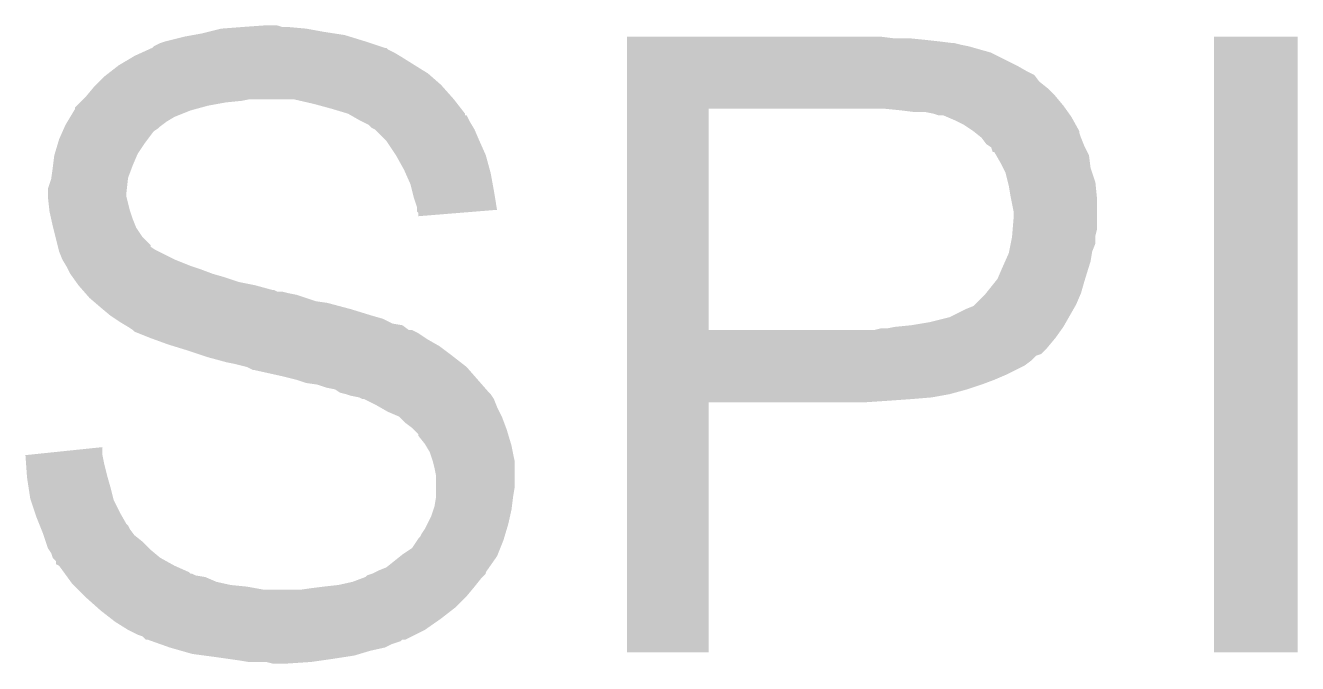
# Model space of a CAD drawing. Extents: x -1.3 to 24.2, y -3.9 to 39.2.
# Drawn here: x 5.588 to 7.602, y 4.986 to 5.997 of the extents above; entities that cross this region are included whole.
import ezdxf

# ---------------------------------------------------------------- set-up
doc = ezdxf.new("R2010")
doc.units = 0
doc.layers.add('6DOF_IMU_14_CLICK_V100_GTO', color=14, linetype='CONTINUOUS')

msp = doc.modelspace()

# ---------------------------------------------------------------- linework, layer by layer
at = {"layer": '6DOF_IMU_14_CLICK_V100_GTO'}
for points in [[(5.85343, 5.9817), (5.8674, 5.98424), (6.093462, 5.9817), (6.076952, 5.98424)], [(5.8674, 5.98424), (5.87756, 5.98678), (6.076952, 5.98424), (6.06044, 5.98678)], [(5.87756, 5.98678), (5.897882, 5.99186), (6.06044, 5.98678), (6.0325, 5.99186)], [(5.897882, 5.99186), (5.9309, 5.9944), (6.0325, 5.99186), (6.00456, 5.9944)], [(5.9309, 5.9944), (5.96643, 5.996938), (5.994404, 5.9944), (5.986782, 5.996938)], [(5.96643, 5.996938), (5.966458, 5.99694), (5.986782, 5.996938), (5.966458, 5.99694)], [(5.788658, 5.961382), (5.791204, 5.963922), (6.156958, 5.961382), (6.149338, 5.963922)], [(5.791204, 5.963922), (5.801362, 5.969), (6.149338, 5.963922), (6.134102, 5.969)], [(5.801362, 5.969), (5.80898, 5.971538), (6.134102, 5.969), (6.126488, 5.971538)], [(5.80898, 5.971538), (5.808986, 5.97154), (6.126488, 5.971538), (6.12648, 5.97154)], [(5.808986, 5.97154), (5.83946, 5.97916), (6.12648, 5.97154), (6.101718, 5.97916)], [(5.83946, 5.97916), (5.85343, 5.9817), (6.101718, 5.97916), (6.093462, 5.9817)], [(6.540522, 5.97662), (6.540524, 5.97916), (6.962142, 5.97662), (6.94182, 5.97916)], [(6.540522, 5.97408), (6.540522, 5.97662), (7.01294, 5.97408), (6.98754, 5.97662)], [(6.540522, 5.97154), (6.540522, 5.97408), (7.0358, 5.97154), (7.01294, 5.97408)], [(6.540522, 5.969), (6.540522, 5.97154), (7.056122, 5.969), (7.0358, 5.97154)], [(6.540522, 5.96646), (6.540522, 5.969), (7.06882, 5.96646), (7.058662, 5.969)], [(6.540522, 5.96392), (6.540522, 5.96646), (7.08152, 5.96392), (7.06882, 5.96646)], [(6.540522, 5.95376), (6.540522, 5.96392), (7.11708, 5.95376), (7.08152, 5.96392)], [(7.47014, 5.003824), (7.470162, 5.979136), (7.602196, 5.003824), (7.60222, 5.979136)], [(7.470162, 5.979136), (7.470164, 5.97916), (7.60222, 5.979136), (7.470164, 5.97916)], [(5.735322, 5.933442), (5.756488, 5.94614), (6.205218, 5.933442), (6.1849, 5.94614)], [(5.756488, 5.94614), (5.760722, 5.94868), (6.1849, 5.94614), (6.180666, 5.94868)], [(5.760722, 5.94868), (5.771894, 5.95376), (6.180666, 5.94868), (6.172198, 5.95376)], [(5.771894, 5.95376), (5.783062, 5.958838), (6.172198, 5.95376), (6.162044, 5.958838)], [(5.783062, 5.958838), (5.78864, 5.961374), (6.162044, 5.958838), (6.159506, 5.961374)], [(5.78864, 5.961374), (5.788652, 5.96138), (6.159506, 5.961374), (6.156964, 5.96138)], [(5.788652, 5.96138), (5.788658, 5.961382), (6.156964, 5.96138), (6.156958, 5.961382)], [(6.540522, 5.93344), (6.540522, 5.95376), (7.157718, 5.93344), (7.11708, 5.95376)], [(5.718992, 5.92074), (5.735322, 5.933442), (6.225542, 5.92074), (6.205218, 5.933442)], [(6.540522, 5.92328), (6.540522, 5.93344), (7.1755, 5.92328), (7.157718, 5.93344)], [(6.540522, 5.918196), (6.540522, 5.92328), (7.185658, 5.918196), (7.1755, 5.92328)], [(5.697218, 5.900418), (5.69976, 5.90296), (6.24812, 5.900418), (6.24586, 5.90296)], [(5.69976, 5.90296), (5.712462, 5.91566), (6.24586, 5.90296), (6.231348, 5.91566)], [(5.712462, 5.91566), (5.718992, 5.92074), (6.231348, 5.91566), (6.225542, 5.92074)], [(6.54052, 5.89788), (6.540522, 5.908038), (7.20598, 5.89788), (7.193282, 5.908038)], [(6.540522, 5.908038), (6.540522, 5.918196), (7.193282, 5.908038), (7.185658, 5.918196)], [(5.679442, 5.880102), (5.68452, 5.88518), (6.266178, 5.880102), (6.261666, 5.88518)], [(5.68452, 5.88518), (5.697218, 5.900418), (6.261666, 5.88518), (6.24812, 5.900418)], [(6.54052, 5.88518), (6.54052, 5.89788), (7.21868, 5.88518), (7.20598, 5.89788)], [(6.54052, 5.86994), (6.54052, 5.88518), (7.23138, 5.86994), (7.21868, 5.88518)], [(5.659118, 5.85216), (5.665214, 5.86232), (5.824218, 5.85216), (5.849618, 5.86232)], [(5.665214, 5.86232), (5.66674, 5.864862), (5.849618, 5.86232), (5.858938, 5.864862)], [(5.66674, 5.864862), (5.666746, 5.867406), (5.858938, 5.864862), (5.868268, 5.867406)], [(5.666746, 5.867406), (5.66928, 5.86994), (5.868268, 5.867406), (5.87756, 5.86994)], [(5.66928, 5.86994), (5.67436, 5.87502), (5.87756, 5.86994), (5.9055, 5.87502)], [(5.67436, 5.87502), (5.6769, 5.87756), (5.9055, 5.87502), (5.930902, 5.87756)], [(5.6769, 5.87756), (5.67944, 5.8801), (5.930902, 5.87756), (5.943598, 5.8801)], [(5.67944, 5.8801), (5.679442, 5.880102), (6.26618, 5.8801), (6.266178, 5.880102)], [(6.0452, 5.87248), (6.012178, 5.8801), (6.272106, 5.87248), (6.26618, 5.8801)], [(6.07314, 5.86486), (6.0452, 5.87248), (6.278034, 5.86486), (6.272106, 5.87248)], [(6.098538, 5.857242), (6.07314, 5.86486), (6.283958, 5.857242), (6.278034, 5.86486)], [(6.540512, 5.514362), (6.54052, 5.864858), (6.670042, 5.514362), (6.670062, 5.864858)], [(6.54052, 5.86486), (6.54052, 5.86994), (7.23501, 5.86486), (7.23138, 5.86994)], [(6.54052, 5.864858), (6.54052, 5.86486), (6.670062, 5.864858), (6.94944, 5.86486)], [(6.97484, 5.86232), (6.94944, 5.86486), (7.236824, 5.86232), (7.23501, 5.86486)], [(6.995162, 5.85978), (6.97484, 5.86232), (7.23864, 5.85978), (7.236824, 5.86232)], [(5.6515, 5.83946), (5.654546, 5.84454), (5.804748, 5.83946), (5.81152, 5.84454)], [(5.654546, 5.84454), (5.659118, 5.85216), (5.81152, 5.84454), (5.824218, 5.85216)], [(6.098546, 5.857238), (6.098538, 5.857242), (6.28396, 5.857238), (6.283958, 5.857242)], [(6.102988, 5.8547), (6.098546, 5.857238), (6.283984, 5.8547), (6.28396, 5.857238)], [(6.103016, 5.854684), (6.102988, 5.8547), (6.286506, 5.854684), (6.283984, 5.8547)], [(6.116322, 5.84708), (6.103016, 5.854684), (6.290312, 5.84708), (6.286506, 5.854684)], [(6.121398, 5.844542), (6.116322, 5.84708), (6.29158, 5.844542), (6.290312, 5.84708)], [(6.131556, 5.839462), (6.121398, 5.844542), (6.294628, 5.839462), (6.29158, 5.844542)], [(7.02564, 5.857238), (7.012942, 5.85978), (7.240456, 5.857238), (7.23864, 5.85978)], [(7.033264, 5.8547), (7.02564, 5.857238), (7.242268, 5.8547), (7.240456, 5.857238)], [(7.040884, 5.854698), (7.033264, 5.8547), (7.24227, 5.854698), (7.242268, 5.8547)], [(7.046808, 5.85216), (7.040884, 5.854698), (7.244082, 5.85216), (7.24227, 5.854698)], [(7.05866, 5.84708), (7.046808, 5.85216), (7.246904, 5.84708), (7.244082, 5.85216)], [(7.073902, 5.839458), (7.05866, 5.84708), (7.251136, 5.839458), (7.246904, 5.84708)], [(5.64134, 5.816602), (5.646982, 5.829298), (5.781676, 5.816602), (5.791198, 5.829298)], [(5.646982, 5.829298), (5.649242, 5.83438), (5.791198, 5.829298), (5.79882, 5.83438)], [(5.649242, 5.83438), (5.65037, 5.836918), (5.79882, 5.83438), (5.80136, 5.836918)], [(5.65037, 5.836918), (5.6515, 5.83946), (5.80136, 5.836918), (5.804748, 5.83946)], [(6.136642, 5.834382), (6.131556, 5.839462), (6.297676, 5.834382), (6.294628, 5.839462)], [(6.141716, 5.831842), (6.136642, 5.834382), (6.299198, 5.831842), (6.297676, 5.834382)], [(6.141722, 5.831838), (6.141716, 5.831842), (6.2992, 5.831838), (6.299198, 5.831842)], [(6.159498, 5.814062), (6.141722, 5.831838), (6.30682, 5.814062), (6.2992, 5.831838)], [(7.08914, 5.8293), (7.073902, 5.839458), (7.256778, 5.8293), (7.251136, 5.839458)], [(7.089148, 5.829294), (7.08914, 5.8293), (7.25678, 5.829294), (7.256778, 5.8293)], [(7.092318, 5.826758), (7.089148, 5.829294), (7.256782, 5.826758), (7.25678, 5.829294)], [(7.10184, 5.81914), (7.092318, 5.826758), (7.25932, 5.81914), (7.256782, 5.826758)], [(5.634482, 5.793742), (5.639052, 5.80898), (5.7658, 5.793742), (5.77596, 5.80898)], [(5.639052, 5.80898), (5.64134, 5.816602), (5.77596, 5.80898), (5.781676, 5.816602)], [(6.1595, 5.81406), (6.159498, 5.814062), (6.30682, 5.81406), (6.30682, 5.814062)], [(6.17474, 5.7912), (6.1595, 5.81406), (6.316982, 5.7912), (6.30682, 5.81406)], [(7.101842, 5.819138), (7.10184, 5.81914), (7.259322, 5.819138), (7.25932, 5.81914)], [(7.109462, 5.808978), (7.101842, 5.819138), (7.263386, 5.808978), (7.259322, 5.819138)], [(7.113266, 5.80644), (7.109462, 5.808978), (7.2644, 5.80644), (7.263386, 5.808978)], [(7.117082, 5.803892), (7.113266, 5.80644), (7.265674, 5.803892), (7.2644, 5.80644)], [(7.119636, 5.796282), (7.117082, 5.803892), (7.269478, 5.796282), (7.265674, 5.803892)], [(5.631814, 5.77596), (5.63372, 5.791202), (5.75818, 5.77596), (5.76471, 5.791202)], [(5.63372, 5.791202), (5.634482, 5.793742), (5.76471, 5.791202), (5.7658, 5.793742)], [(6.18744, 5.76834), (6.17474, 5.7912), (6.323216, 5.76834), (6.316982, 5.7912)], [(7.122166, 5.796266), (7.119636, 5.796282), (7.269486, 5.796266), (7.269478, 5.796282)], [(7.125064, 5.791196), (7.122166, 5.796266), (7.27202, 5.791196), (7.269486, 5.796266)], [(7.13232, 5.7785), (7.125064, 5.791196), (7.27361, 5.7785), (7.27202, 5.791196)], [(5.629002, 5.755638), (5.63118, 5.77088), (5.75056, 5.755638), (5.756274, 5.77088)], [(5.63118, 5.77088), (5.631814, 5.77596), (5.756274, 5.77088), (5.75818, 5.77596)], [(6.189698, 5.763262), (6.18744, 5.76834), (6.3246, 5.763262), (6.323216, 5.76834)], [(6.1976, 5.745482), (6.189698, 5.763262), (6.327834, 5.745482), (6.3246, 5.763262)], [(7.136132, 5.770878), (7.13232, 5.7785), (7.274562, 5.770878), (7.27361, 5.7785)], [(7.139942, 5.763258), (7.136132, 5.770878), (7.277102, 5.763258), (7.274562, 5.770878)], [(7.143752, 5.748018), (7.139942, 5.763258), (7.28218, 5.748018), (7.277102, 5.763258)], [(5.623562, 5.737862), (5.62864, 5.753102), (5.748584, 5.737862), (5.750278, 5.753102)], [(5.62864, 5.753102), (5.629002, 5.755638), (5.750278, 5.753102), (5.75056, 5.755638)], [(6.200142, 5.73532), (6.1976, 5.745482), (6.32968, 5.73532), (6.327834, 5.745482)], [(7.14502, 5.74294), (7.143752, 5.748018), (7.282688, 5.74294), (7.28218, 5.748018)], [(7.14756, 5.7277), (7.14502, 5.74294), (7.284214, 5.7277), (7.282688, 5.74294)], [(5.62356, 5.732778), (5.623562, 5.737862), (5.74802, 5.732778), (5.748584, 5.737862)], [(5.62356, 5.725162), (5.62356, 5.732778), (5.74802, 5.725162), (5.74802, 5.732778)], [(5.623562, 5.725158), (5.62356, 5.725162), (5.74802, 5.725158), (5.74802, 5.725162)], [(5.625818, 5.704842), (5.623562, 5.725158), (5.7531, 5.704842), (5.74802, 5.725158)], [(6.202682, 5.72516), (6.200142, 5.73532), (6.331366, 5.72516), (6.32968, 5.73532)], [(6.207758, 5.709922), (6.202682, 5.72516), (6.333892, 5.709922), (6.331366, 5.72516)], [(7.148576, 5.722622), (7.14756, 5.7277), (7.28472, 5.722622), (7.284214, 5.7277)], [(7.15264, 5.702298), (7.148576, 5.722622), (7.28472, 5.702298), (7.28472, 5.722622)], [(5.6261, 5.702302), (5.625818, 5.704842), (5.753948, 5.702302), (5.7531, 5.704842)], [(5.628924, 5.6896), (5.6261, 5.702302), (5.75818, 5.6896), (5.753948, 5.702302)], [(6.20776, 5.704838), (6.207758, 5.709922), (6.334734, 5.704838), (6.333892, 5.709922)], [(6.20776, 5.702304), (6.20776, 5.704838), (6.303612, 5.702304), (6.334734, 5.704838)], [(6.210294, 5.699766), (6.20776, 5.702304), (6.272442, 5.699766), (6.303612, 5.702304)], [(7.15264, 5.69214), (7.15264, 5.702298), (7.28472, 5.69214), (7.28472, 5.702298)], [(5.63118, 5.67944), (5.628924, 5.6896), (5.762246, 5.67944), (5.75818, 5.6896)], [(6.2103, 5.694706), (6.210294, 5.699766), (6.2103, 5.694706), (6.272442, 5.699766)], [(7.151158, 5.674358), (7.15264, 5.69214), (7.28472, 5.674358), (7.28472, 5.69214)], [(5.631816, 5.676898), (5.63118, 5.67944), (5.763262, 5.676898), (5.762246, 5.67944)], [(5.635626, 5.661658), (5.631816, 5.676898), (5.773422, 5.661658), (5.763262, 5.676898)], [(5.638802, 5.648956), (5.635626, 5.661658), (5.78612, 5.648956), (5.773422, 5.661658)], [(7.148066, 5.651496), (7.1501, 5.661658), (7.282178, 5.651496), (7.282178, 5.661658)], [(7.1501, 5.661658), (7.15031, 5.664198), (7.282178, 5.661658), (7.28218, 5.664198)], [(7.15031, 5.664198), (7.151158, 5.674358), (7.28218, 5.664198), (7.28472, 5.674358)], [(5.639436, 5.646418), (5.638802, 5.648956), (5.786128, 5.646418), (5.78612, 5.648956)], [(5.640706, 5.64134), (5.639436, 5.646418), (5.793742, 5.64134), (5.786128, 5.646418)], [(5.64134, 5.638802), (5.640706, 5.64134), (5.798818, 5.638802), (5.793742, 5.64134)], [(7.145526, 5.638798), (7.148066, 5.651496), (7.2771, 5.638798), (7.282178, 5.651496)], [(5.64642, 5.6261), (5.64134, 5.638802), (5.82422, 5.6261), (5.798818, 5.638802)], [(5.64642, 5.626096), (5.64642, 5.6261), (5.82423, 5.626096), (5.82422, 5.6261)], [(5.652516, 5.61594), (5.64642, 5.626096), (5.849618, 5.61594), (5.82423, 5.626096)], [(7.13486, 5.6134), (7.139374, 5.623558), (7.271434, 5.6134), (7.27456, 5.623558)], [(7.139374, 5.623558), (7.145018, 5.636258), (7.27456, 5.623558), (7.276676, 5.636258)], [(7.145018, 5.636258), (7.145526, 5.638798), (7.276676, 5.636258), (7.2771, 5.638798)], [(5.65404, 5.613398), (5.652516, 5.61594), (5.857246, 5.613398), (5.849618, 5.61594)], [(5.65531, 5.61086), (5.65404, 5.613398), (5.86486, 5.61086), (5.857246, 5.613398)], [(5.65912, 5.603242), (5.65531, 5.61086), (5.885178, 5.603242), (5.86486, 5.61086)], [(5.66275, 5.59816), (5.65912, 5.603242), (5.90296, 5.59816), (5.885178, 5.603242)], [(7.127238, 5.59562), (7.13486, 5.6134), (7.265962, 5.59562), (7.271434, 5.6134)], [(5.668192, 5.59054), (5.66275, 5.59816), (5.925822, 5.59054), (5.90296, 5.59816)], [(5.67182, 5.58546), (5.668192, 5.59054), (5.95122, 5.58546), (5.925822, 5.59054)], [(5.67182, 5.585458), (5.67182, 5.58546), (5.951228, 5.585458), (5.95122, 5.58546)], [(5.678486, 5.57784), (5.67182, 5.585458), (5.979162, 5.57784), (5.951228, 5.585458)], [(7.10895, 5.572758), (7.123174, 5.59054), (7.25932, 5.572758), (7.2644, 5.59054)], [(7.123174, 5.59054), (7.127238, 5.59562), (7.2644, 5.59054), (7.265962, 5.59562)], [(5.678488, 5.577838), (5.678486, 5.57784), (5.981704, 5.577838), (5.979162, 5.57784)], [(5.68071, 5.5753), (5.678488, 5.577838), (5.986784, 5.5753), (5.981704, 5.577838)], [(5.682932, 5.57276), (5.68071, 5.5753), (6.00456, 5.57276), (5.994402, 5.5753)], [(5.685156, 5.570218), (5.682932, 5.57276), (6.01726, 5.570218), (6.00456, 5.57276)], [(5.689598, 5.56514), (5.685156, 5.570218), (6.032498, 5.56514), (6.01726, 5.570218)], [(5.695526, 5.56006), (5.689598, 5.56514), (6.047742, 5.56006), (6.032498, 5.56514)], [(5.69849, 5.55752), (5.695526, 5.56006), (6.065522, 5.55752), (6.047742, 5.56006)], [(7.091672, 5.554978), (7.10692, 5.57022), (7.2517, 5.554978), (7.258232, 5.57022)], [(7.10692, 5.57022), (7.10895, 5.572758), (7.258232, 5.57022), (7.25932, 5.572758)], [(5.70738, 5.5499), (5.69849, 5.55752), (6.094096, 5.5499), (6.065522, 5.55752)], [(5.710428, 5.54736), (5.70738, 5.5499), (6.10362, 5.54736), (6.094096, 5.5499)], [(5.72262, 5.5372), (5.710428, 5.54736), (6.13664, 5.5372), (6.10362, 5.54736)], [(7.051038, 5.534658), (7.07644, 5.54736), (7.240088, 5.534658), (7.247346, 5.54736)], [(7.07644, 5.54736), (7.089134, 5.55244), (7.247346, 5.54736), (7.250248, 5.55244)], [(7.089134, 5.55244), (7.091672, 5.554978), (7.250248, 5.55244), (7.2517, 5.554978)], [(5.73024, 5.53212), (5.72262, 5.5372), (6.15442, 5.53212), (6.13664, 5.5372)], [(5.73786, 5.527038), (5.73024, 5.53212), (6.164586, 5.527038), (6.15442, 5.53212)], [(5.742092, 5.5245), (5.73786, 5.527038), (6.169662, 5.5245), (6.164586, 5.527038)], [(5.746332, 5.521958), (5.742092, 5.5245), (6.184904, 5.521958), (6.169662, 5.5245)], [(5.750562, 5.51942), (5.746332, 5.521958), (6.18829, 5.51942), (6.184904, 5.521958)], [(5.75818, 5.51434), (5.750562, 5.51942), (6.195062, 5.51434), (6.18829, 5.51942)], [(6.951978, 5.51688), (6.964668, 5.519418), (7.229566, 5.51688), (7.23138, 5.519418)], [(6.964668, 5.519418), (6.96468, 5.51942), (7.23138, 5.519418), (7.23138, 5.51942)], [(6.96468, 5.51942), (6.990082, 5.52196), (7.23138, 5.51942), (7.232832, 5.52196)], [(6.990082, 5.52196), (7.02056, 5.52704), (7.232832, 5.52196), (7.235734, 5.52704)], [(7.02056, 5.52704), (7.051038, 5.534658), (7.235734, 5.52704), (7.240088, 5.534658)], [(5.758184, 5.514338), (5.75818, 5.51434), (6.200144, 5.514338), (6.195062, 5.51434)], [(5.760722, 5.511804), (5.758184, 5.514338), (6.205212, 5.511804), (6.200144, 5.514338)], [(5.767084, 5.509258), (5.760722, 5.511804), (6.210302, 5.509258), (6.205212, 5.511804)], [(5.78612, 5.50164), (5.767084, 5.509258), (6.221732, 5.50164), (6.210302, 5.509258)], [(5.7931, 5.499102), (5.78612, 5.50164), (6.225538, 5.499102), (6.221732, 5.50164)], [(5.81406, 5.491478), (5.7931, 5.499102), (6.23888, 5.491478), (6.225538, 5.499102)], [(6.54051, 5.486402), (6.540512, 5.50164), (7.205982, 5.486402), (7.21868, 5.50164)], [(6.540512, 5.51434), (6.540512, 5.514362), (6.931658, 5.51434), (6.670042, 5.514362)], [(6.540512, 5.50164), (6.540512, 5.51434), (7.21868, 5.50164), (7.227752, 5.51434)], [(6.931658, 5.51434), (6.941818, 5.51688), (7.227752, 5.51434), (7.229566, 5.51688)], [(5.822312, 5.48894), (5.81406, 5.491478), (6.24332, 5.48894), (6.23888, 5.491478)], [(5.84708, 5.48132), (5.822312, 5.48894), (6.25348, 5.48132), (6.24332, 5.48894)], [(5.86994, 5.4737), (5.84708, 5.48132), (6.26364, 5.4737), (6.25348, 5.48132)], [(6.54051, 5.47624), (6.54051, 5.486402), (7.195816, 5.47624), (7.205982, 5.486402)], [(5.87756, 5.47116), (5.86994, 5.4737), (6.266906, 5.47116), (6.26364, 5.4737)], [(5.9055, 5.46354), (5.87756, 5.47116), (6.276704, 5.46354), (6.266906, 5.47116)], [(5.9182, 5.461), (5.9055, 5.46354), (6.27997, 5.461), (6.276704, 5.46354)], [(5.938518, 5.455922), (5.9182, 5.461), (6.2865, 5.455922), (6.27997, 5.461)], [(6.54051, 5.473696), (6.54051, 5.47624), (7.1882, 5.473696), (7.195816, 5.47624)], [(6.54051, 5.46608), (6.54051, 5.473696), (7.180578, 5.46608), (7.1882, 5.473696)], [(6.54051, 5.45846), (6.54051, 5.46608), (7.170418, 5.45846), (7.180578, 5.46608)], [(5.938522, 5.45592), (5.938518, 5.455922), (6.286502, 5.45592), (6.2865, 5.455922)], [(5.948676, 5.450842), (5.938522, 5.45592), (6.290946, 5.450842), (6.286502, 5.45592)], [(5.951218, 5.45084), (5.948676, 5.450842), (6.290948, 5.45084), (6.290946, 5.450842)], [(5.99694, 5.44068), (5.951218, 5.45084), (6.299836, 5.44068), (6.290948, 5.45084)], [(6.01726, 5.435598), (5.99694, 5.44068), (6.304282, 5.435598), (6.299836, 5.44068)], [(6.54051, 5.44322), (6.54051, 5.45846), (7.13994, 5.44322), (7.170418, 5.45846)], [(6.54051, 5.4356), (6.54051, 5.44322), (7.12216, 5.4356), (7.13994, 5.44322)], [(6.032498, 5.430522), (6.01726, 5.435598), (6.308724, 5.430522), (6.304282, 5.435598)], [(6.050278, 5.42798), (6.032498, 5.430522), (6.310948, 5.42798), (6.308724, 5.430522)], [(6.06552, 5.422902), (6.050278, 5.42798), (6.31539, 5.422902), (6.310948, 5.42798)], [(6.07822, 5.420362), (6.06552, 5.422902), (6.317612, 5.420362), (6.31539, 5.422902)], [(6.085836, 5.415282), (6.07822, 5.420362), (6.322058, 5.415282), (6.317612, 5.420362)], [(6.54051, 5.42798), (6.54051, 5.4356), (7.10184, 5.42798), (7.12216, 5.4356)], [(6.54051, 5.420362), (6.54051, 5.42798), (7.07898, 5.420362), (7.10184, 5.42798)], [(6.54051, 5.41274), (6.54051, 5.420362), (7.051042, 5.41274), (7.07898, 5.420362)], [(6.085844, 5.41528), (6.085836, 5.415282), (6.322058, 5.41528), (6.322058, 5.415282)], [(6.095994, 5.41274), (6.085844, 5.41528), (6.3246, 5.41274), (6.322058, 5.41528)], [(6.096, 5.412738), (6.095994, 5.41274), (6.324602, 5.412738), (6.3246, 5.41274)], [(6.10362, 5.410202), (6.096, 5.412738), (6.326294, 5.410202), (6.324602, 5.412738)], [(6.116318, 5.40766), (6.10362, 5.410202), (6.327988, 5.40766), (6.326294, 5.410202)], [(6.121396, 5.405122), (6.116318, 5.40766), (6.32968, 5.405122), (6.327988, 5.40766)], [(6.123936, 5.40512), (6.121396, 5.405122), (6.329682, 5.40512), (6.32968, 5.405122)], [(6.14426, 5.39496), (6.123936, 5.40512), (6.333746, 5.39496), (6.329682, 5.40512)], [(6.5405, 5.003824), (6.540508, 5.400016), (6.670016, 5.003824), (6.67004, 5.400016)], [(6.540508, 5.40766), (6.54051, 5.41274), (7.023102, 5.40766), (7.051042, 5.41274)], [(6.540508, 5.40512), (6.540508, 5.40766), (6.99262, 5.40512), (7.023102, 5.40766)], [(6.540508, 5.40258), (6.540508, 5.40512), (6.95706, 5.40258), (6.99262, 5.40512)], [(6.540508, 5.40004), (6.540508, 5.40258), (6.918962, 5.40004), (6.95706, 5.40258)], [(6.540508, 5.400016), (6.540508, 5.40004), (6.67004, 5.400016), (6.918962, 5.40004)], [(6.148706, 5.39242), (6.14426, 5.39496), (6.33476, 5.39242), (6.333746, 5.39496)], [(6.162038, 5.3848), (6.148706, 5.39242), (6.33857, 5.3848), (6.33476, 5.39242)], [(6.179816, 5.377182), (6.162038, 5.3848), (6.34238, 5.377182), (6.33857, 5.3848)], [(6.17982, 5.37718), (6.179816, 5.377182), (6.34238, 5.37718), (6.34238, 5.377182)], [(6.18998, 5.367022), (6.17982, 5.37718), (6.34619, 5.367022), (6.34238, 5.37718)], [(6.200138, 5.3594), (6.18998, 5.367022), (6.34905, 5.3594), (6.34619, 5.367022)], [(6.202678, 5.356862), (6.200138, 5.3594), (6.35, 5.356862), (6.34905, 5.3594)], [(6.210294, 5.349246), (6.202678, 5.356862), (6.352286, 5.349246), (6.35, 5.356862)], [(6.2103, 5.346704), (6.210294, 5.349246), (6.353048, 5.346704), (6.352286, 5.349246)], [(6.22046, 5.334), (6.2103, 5.346704), (6.35686, 5.334), (6.353048, 5.346704)], [(5.58802, 5.316218), (5.70992, 5.328894), (5.70992, 5.316218), (5.70992, 5.328894)], [(6.221984, 5.331462), (6.22046, 5.334), (6.35762, 5.331462), (6.35686, 5.334)], [(6.22808, 5.321302), (6.221984, 5.331462), (6.359652, 5.321302), (6.35762, 5.331462)], [(6.23316, 5.306058), (6.22808, 5.321302), (6.3627, 5.306058), (6.359652, 5.321302)], [(5.58892, 5.30352), (5.58802, 5.316218), (5.71246, 5.30352), (5.70992, 5.316218)], [(5.59036, 5.2832), (5.58892, 5.30352), (5.71754, 5.2832), (5.71246, 5.30352)], [(6.2357, 5.2959), (6.23316, 5.306058), (6.3627, 5.2959), (6.3627, 5.306058)], [(5.59054, 5.280658), (5.59036, 5.2832), (5.718268, 5.280658), (5.71754, 5.2832)], [(5.592886, 5.26542), (5.59054, 5.280658), (5.72262, 5.26542), (5.718268, 5.280658)], [(6.23824, 5.283202), (6.2357, 5.2959), (6.3627, 5.283202), (6.3627, 5.2959)], [(6.23824, 5.265418), (6.23824, 5.283202), (6.3627, 5.265418), (6.3627, 5.283202)], [(5.59562, 5.24764), (5.592886, 5.26542), (5.727066, 5.24764), (5.72262, 5.26542)], [(6.23824, 5.250182), (6.23824, 5.265418), (6.36016, 5.250182), (6.3627, 5.265418)], [(5.596468, 5.245098), (5.59562, 5.24764), (5.7277, 5.245098), (5.727066, 5.24764)], [(5.60324, 5.224782), (5.596468, 5.245098), (5.73786, 5.224782), (5.7277, 5.245098)], [(6.2357, 5.23494), (6.238238, 5.25018), (6.358254, 5.23494), (6.36016, 5.25018)], [(6.238238, 5.25018), (6.23824, 5.250182), (6.36016, 5.25018), (6.36016, 5.250182)], [(5.60578, 5.217158), (5.60324, 5.224782), (5.742218, 5.217158), (5.73786, 5.224782)], [(5.609844, 5.207002), (5.60578, 5.217158), (5.748022, 5.207002), (5.742218, 5.217158)], [(6.22427, 5.207002), (6.23062, 5.219702), (6.35254, 5.207002), (6.355362, 5.219702)], [(6.23062, 5.219702), (6.234006, 5.229862), (6.355362, 5.219702), (6.35762, 5.229862)], [(6.234006, 5.229862), (6.2357, 5.23494), (6.35762, 5.229862), (6.358254, 5.23494)], [(5.610862, 5.204456), (5.609844, 5.207002), (5.750562, 5.204456), (5.748022, 5.207002)], [(5.612892, 5.199382), (5.610862, 5.204456), (5.753102, 5.199382), (5.750562, 5.204456)], [(5.61594, 5.19176), (5.612892, 5.199382), (5.758818, 5.19176), (5.753102, 5.199382)], [(6.215382, 5.191762), (6.22046, 5.199382), (6.347968, 5.191762), (6.350254, 5.199382)], [(6.22046, 5.199382), (6.22427, 5.207002), (6.350254, 5.199382), (6.35254, 5.207002)], [(5.616788, 5.189218), (5.61594, 5.19176), (5.760722, 5.189218), (5.758818, 5.19176)], [(5.620174, 5.17906), (5.616788, 5.189218), (5.77342, 5.17906), (5.760722, 5.189218)], [(5.62356, 5.168898), (5.620174, 5.17906), (5.783582, 5.168898), (5.77342, 5.17906)], [(6.200142, 5.168902), (6.208606, 5.1816), (6.33984, 5.168902), (6.344922, 5.1816)], [(6.208606, 5.1816), (6.210302, 5.184142), (6.344922, 5.1816), (6.345684, 5.184142)], [(6.210302, 5.184142), (6.212842, 5.186684), (6.345684, 5.184142), (6.346446, 5.186684)], [(6.212842, 5.186684), (6.215382, 5.191762), (6.346446, 5.186684), (6.347968, 5.191762)], [(5.625254, 5.16636), (5.62356, 5.168898), (5.78612, 5.16636), (5.783582, 5.168898)], [(5.628638, 5.161284), (5.625254, 5.16636), (5.792212, 5.161284), (5.78612, 5.16636)], [(5.63118, 5.153664), (5.628638, 5.161284), (5.801356, 5.153664), (5.792212, 5.161284)], [(6.18172, 5.156198), (6.1849, 5.15874), (6.334758, 5.156198), (6.335774, 5.15874)], [(6.1849, 5.15874), (6.200142, 5.168902), (6.335774, 5.15874), (6.33984, 5.168902)], [(5.631186, 5.153658), (5.63118, 5.153664), (5.801362, 5.153658), (5.801356, 5.153664)], [(5.636254, 5.148586), (5.631186, 5.153658), (5.810492, 5.148586), (5.801362, 5.153658)], [(5.63626, 5.143516), (5.636254, 5.148586), (5.819618, 5.143516), (5.810492, 5.148586)], [(5.641334, 5.140962), (5.63626, 5.143516), (5.824216, 5.140962), (5.819618, 5.143516)], [(5.641336, 5.14096), (5.641334, 5.140962), (5.824218, 5.14096), (5.824216, 5.140962)], [(5.64873, 5.130798), (5.641336, 5.14096), (5.847078, 5.130798), (5.824218, 5.14096)], [(6.1468, 5.13334), (6.159498, 5.138422), (6.318758, 5.13334), (6.322316, 5.138422)], [(6.159498, 5.138422), (6.18172, 5.156198), (6.322316, 5.138422), (6.334758, 5.156198)], [(5.650576, 5.12826), (5.64873, 5.130798), (5.849624, 5.12826), (5.847078, 5.130798)], [(5.650578, 5.128258), (5.650576, 5.12826), (5.852164, 5.128258), (5.849624, 5.12826)], [(5.652424, 5.12572), (5.650578, 5.128258), (5.857242, 5.12572), (5.852164, 5.128258)], [(5.654272, 5.123178), (5.652424, 5.12572), (5.872482, 5.123178), (5.857242, 5.12572)], [(5.659814, 5.11556), (5.654272, 5.123178), (5.890262, 5.11556), (5.872482, 5.123178)], [(6.106162, 5.115562), (6.11969, 5.120638), (6.305296, 5.115562), (6.309358, 5.120638)], [(6.11969, 5.120638), (6.126478, 5.123184), (6.309358, 5.120638), (6.311904, 5.123184)], [(6.126478, 5.123184), (6.129024, 5.12572), (6.311904, 5.123184), (6.31444, 5.12572)], [(6.129024, 5.12572), (6.136622, 5.128254), (6.31444, 5.12572), (6.316974, 5.128254)], [(6.136622, 5.128254), (6.13664, 5.12826), (6.316974, 5.128254), (6.316974, 5.12826)], [(6.13664, 5.12826), (6.141716, 5.130798), (6.316974, 5.12826), (6.31698, 5.130798)], [(6.141716, 5.130798), (6.1468, 5.13334), (6.31698, 5.130798), (6.318758, 5.13334)], [(5.66166, 5.113022), (5.659814, 5.11556), (5.901684, 5.113022), (5.890262, 5.11556)], [(5.664202, 5.11048), (5.66166, 5.113022), (5.913122, 5.11048), (5.901684, 5.113022)], [(5.666742, 5.10794), (5.664202, 5.11048), (5.93852, 5.10794), (5.913122, 5.11048)], [(5.671822, 5.10286), (5.666742, 5.10794), (5.966462, 5.10286), (5.93852, 5.10794)], [(5.68198, 5.092702), (5.671822, 5.10286), (6.286502, 5.092702), (6.294966, 5.10286)], [(6.02234, 5.10286), (6.04012, 5.1054), (6.294966, 5.10286), (6.297082, 5.1054)], [(6.04012, 5.1054), (6.06044, 5.10794), (6.297082, 5.1054), (6.2992, 5.10794)], [(6.06044, 5.10794), (6.0833, 5.11048), (6.2992, 5.10794), (6.30123, 5.11048)], [(6.0833, 5.11048), (6.106162, 5.115562), (6.30123, 5.11048), (6.305296, 5.115562)], [(5.68452, 5.09016), (5.68198, 5.092702), (6.283958, 5.09016), (6.286502, 5.092702)], [(5.701666, 5.07492), (5.68452, 5.09016), (6.268718, 5.07492), (6.283958, 5.09016)], [(5.70738, 5.06984), (5.701666, 5.07492), (6.262186, 5.06984), (6.268718, 5.07492)], [(5.72371, 5.05714), (5.70738, 5.06984), (6.24586, 5.05714), (6.262186, 5.06984)], [(5.73024, 5.05206), (5.72371, 5.05714), (6.238602, 5.05206), (6.24586, 5.05714)], [(5.750562, 5.03936), (5.73024, 5.05206), (6.220458, 5.03936), (6.238602, 5.05206)], [(5.7658, 5.03174), (5.750562, 5.03936), (6.205216, 5.03174), (6.220458, 5.03936)], [(5.773416, 5.0292), (5.7658, 5.03174), (6.200136, 5.0292), (6.205216, 5.03174)], [(5.778494, 5.024126), (5.773416, 5.0292), (6.189988, 5.024126), (6.200136, 5.0292)], [(5.781036, 5.02412), (5.778494, 5.024126), (6.189976, 5.02412), (6.189988, 5.024126)], [(5.781054, 5.024114), (5.781036, 5.02412), (6.184894, 5.024114), (6.189976, 5.02412)], [(5.78815, 5.02158), (5.781054, 5.024114), (6.182356, 5.02158), (6.184894, 5.024114)], [(5.802376, 5.0165), (5.78815, 5.02158), (6.16712, 5.0165), (6.182356, 5.02158)], [(5.8166, 5.01142), (5.802376, 5.0165), (6.15696, 5.01142), (6.16712, 5.0165)], [(5.816608, 5.011418), (5.8166, 5.01142), (6.156958, 5.011418), (6.15696, 5.01142)], [(5.83438, 5.00634), (5.816608, 5.011418), (6.134102, 5.00634), (6.156958, 5.011418)], [(5.852158, 5.00126), (5.83438, 5.00634), (6.117166, 5.00126), (6.134102, 5.00634)], [(5.87121, 4.99872), (5.852158, 5.00126), (6.1087, 4.99872), (6.117166, 5.00126)], [(5.89026, 4.99618), (5.87121, 4.99872), (6.09219, 4.99618), (6.1087, 4.99872)], [(5.90804, 4.99364), (5.89026, 4.99618), (6.07568, 4.99364), (6.09219, 4.99618)], [(6.670016, 5.0038), (6.5405, 5.003824), (6.670016, 5.0038), (6.670016, 5.003824)], [(7.602196, 5.0038), (7.47014, 5.003824), (7.602196, 5.0038), (7.602196, 5.003824)], [(5.92582, 4.9911), (5.90804, 4.99364), (6.0579, 4.9911), (6.07568, 4.99364)], [(5.941058, 4.98856), (5.92582, 4.9911), (6.04012, 4.98856), (6.0579, 4.9911)], [(5.979158, 4.98602), (5.968998, 4.98856), (6.002022, 4.98602), (6.04012, 4.98856)]]:
    msp.add_solid(points, dxfattribs=at)

doc.saveas('drawing.dxf')
